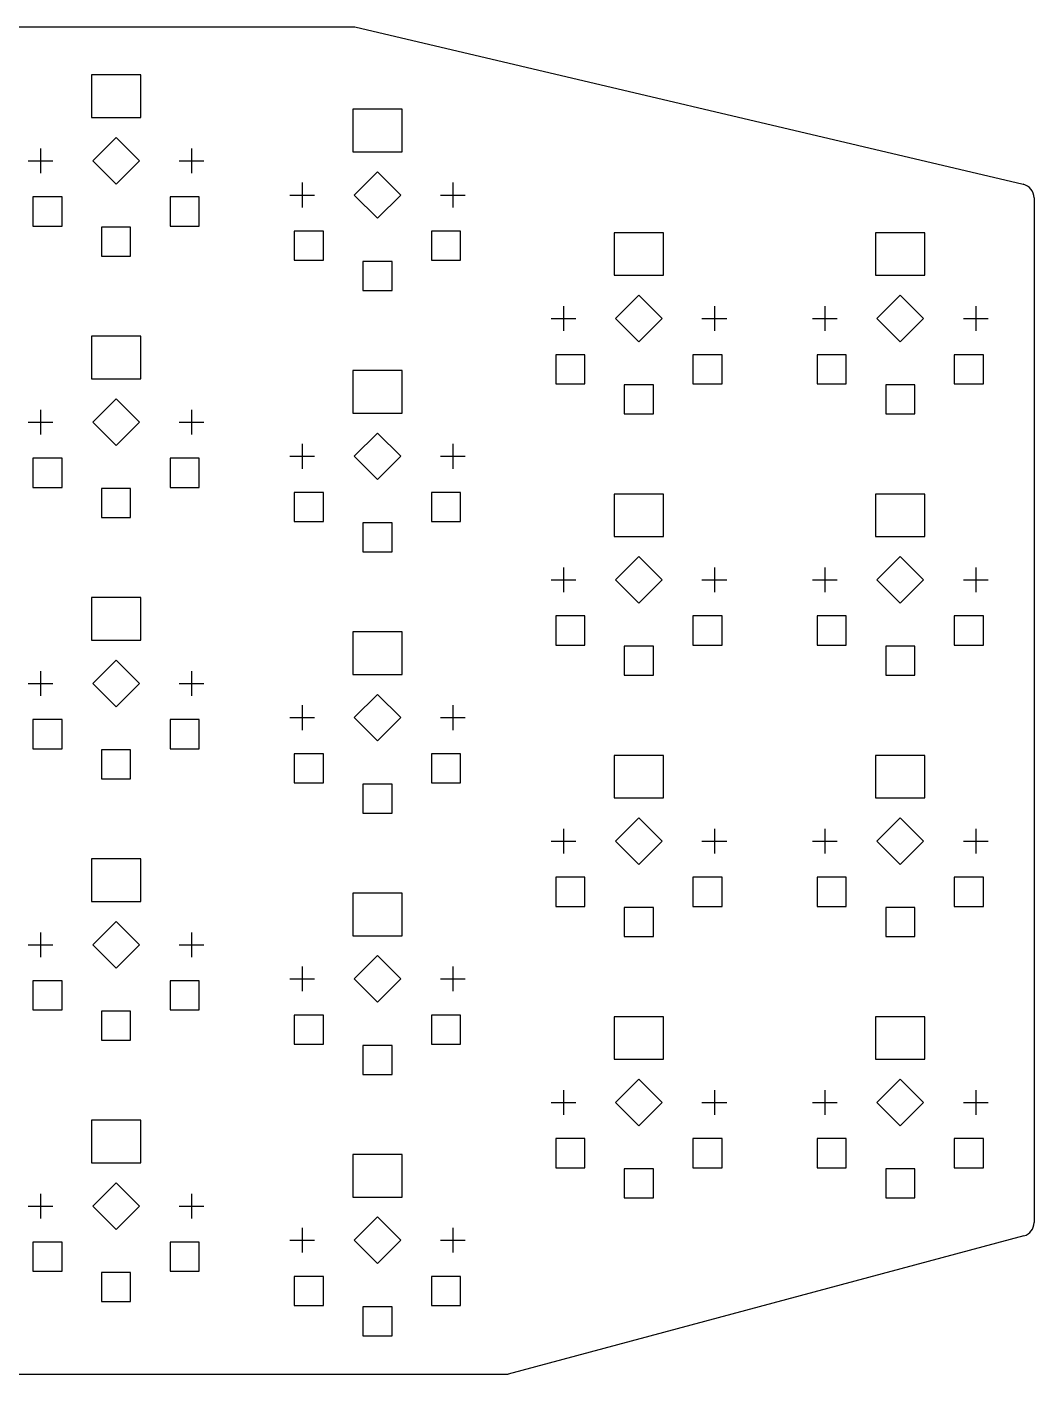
# Model space of a CAD drawing. Extents: x 80 to 226, y -166 to -35.
# Drawn here: x 152.2 to 225.6, y -133.4 to -35.2 of the extents above; entities that cross this region are included whole.
import ezdxf

# ---------------------------------------------------------------- set-up
doc = ezdxf.new("R2010")
doc.units = 0
doc.layers.add('BLACK', color=7, linetype='CONTINUOUS')

msp = doc.modelspace()

# ---------------------------------------------------------------- linework, layer by layer
at = {"layer": 'BLACK', "linetype": 'CONTINUOUS'}
for p, q in [((149.0972, -35.2491), (176.0472, -35.2491)), ((176.0472, -35.2491), (224.757209, -46.721203)), ((156.85, -38.751), (156.85, -41.851)), ((160.45, -38.751), (156.85, -38.751)), ((160.45, -41.851), (160.45, -38.751)), ((156.85, -41.851), (160.45, -41.851)), ((175.9, -41.251), (175.9, -44.351)), ((179.5, -41.251), (175.9, -41.251)), ((179.5, -44.351), (179.5, -41.251)), ((153.15, -44.1), (153.15, -45.9)), ((158.65, -43.3), (156.95, -45)), ((160.35, -45), (158.65, -43.3)), ((164.15, -44.1), (164.15, -45.9)), ((152.25, -45), (154.05, -45)), ((156.95, -45), (158.65, -46.7)), ((158.65, -46.7), (160.35, -45)), ((163.25, -45), (165.05, -45)), ((175.9, -44.351), (179.5, -44.351)), ((177.7, -45.8), (176, -47.5)), ((179.4, -47.5), (177.7, -45.8)), ((172.2, -46.6), (172.2, -48.4)), ((183.2, -46.6), (183.2, -48.4)), ((154.71067, -47.63933), (152.58933, -47.63933)), ((152.58933, -47.63933), (152.58933, -49.76067)), ((154.71067, -49.76067), (154.71067, -47.63933)), ((164.71067, -47.63933), (162.58933, -47.63933)), ((162.58933, -47.63933), (162.58933, -49.76067)), ((164.71067, -49.76067), (164.71067, -47.63933)), ((171.3, -47.5), (173.1, -47.5)), ((176, -47.5), (177.7, -49.2)), ((177.7, -49.2), (179.4, -47.5)), ((182.3, -47.5), (184.1, -47.5)), ((225.55, -47.6995), (225.55, -122.407)), ((152.58933, -49.76067), (154.71067, -49.76067)), ((159.71067, -49.83933), (157.58933, -49.83933)), ((157.58933, -49.83933), (157.58933, -51.96067)), ((159.71067, -51.96067), (159.71067, -49.83933)), ((162.58933, -49.76067), (164.71067, -49.76067)), ((173.76067, -50.13933), (171.63933, -50.13933)), ((171.63933, -50.13933), (171.63933, -52.26067)), ((173.76067, -52.26067), (173.76067, -50.13933)), ((183.76067, -50.13933), (181.63933, -50.13933)), ((181.63933, -50.13933), (181.63933, -52.26067)), ((183.76067, -52.26067), (183.76067, -50.13933)), ((194.95, -50.251), (194.95, -53.351)), ((198.55, -50.251), (194.95, -50.251)), ((198.55, -53.351), (198.55, -50.251)), ((214, -50.251), (214, -53.351)), ((217.6, -50.251), (214, -50.251)), ((217.6, -53.351), (217.6, -50.251)), ((157.58933, -51.96067), (159.71067, -51.96067)), ((171.63933, -52.26067), (173.76067, -52.26067)), ((178.76067, -52.33933), (176.63933, -52.33933)), ((176.63933, -52.33933), (176.63933, -54.46067)), ((178.76067, -54.46067), (178.76067, -52.33933)), ((181.63933, -52.26067), (183.76067, -52.26067)), ((194.95, -53.351), (198.55, -53.351)), ((214, -53.351), (217.6, -53.351)), ((176.63933, -54.46067), (178.76067, -54.46067)), ((196.75, -54.8), (195.05, -56.5)), ((198.45, -56.5), (196.75, -54.8)), ((215.8, -54.8), (214.1, -56.5)), ((217.5, -56.5), (215.8, -54.8)), ((191.25, -55.6), (191.25, -57.4)), ((202.25, -55.6), (202.25, -57.4)), ((210.3, -55.6), (210.3, -57.4)), ((221.3, -55.6), (221.3, -57.4)), ((190.35, -56.5), (192.15, -56.5)), ((195.05, -56.5), (196.75, -58.2)), ((196.75, -58.2), (198.45, -56.5)), ((201.35, -56.5), (203.15, -56.5)), ((209.4, -56.5), (211.2, -56.5)), ((214.1, -56.5), (215.8, -58.2)), ((215.8, -58.2), (217.5, -56.5)), ((220.4, -56.5), (222.2, -56.5)), ((156.850001, -57.801), (156.850001, -60.901)), ((160.450001, -57.801), (156.850001, -57.801)), ((160.450001, -60.901), (160.450001, -57.801)), ((192.81067, -59.13933), (190.68933, -59.13933)), ((190.68933, -59.13933), (190.68933, -61.26067)), ((192.81067, -61.26067), (192.81067, -59.13933)), ((202.81067, -59.13933), (200.68933, -59.13933)), ((200.68933, -59.13933), (200.68933, -61.26067)), ((202.81067, -61.26067), (202.81067, -59.13933)), ((211.86067, -59.13933), (209.73933, -59.13933)), ((209.73933, -59.13933), (209.73933, -61.26067)), ((211.86067, -61.26067), (211.86067, -59.13933)), ((221.86067, -59.13933), (219.73933, -59.13933)), ((219.73933, -59.13933), (219.73933, -61.26067)), ((221.86067, -61.26067), (221.86067, -59.13933)), ((175.9, -60.301), (175.9, -63.401)), ((179.5, -60.301), (175.9, -60.301)), ((179.5, -63.401), (179.5, -60.301)), ((156.850001, -60.901), (160.450001, -60.901)), ((190.68933, -61.26067), (192.81067, -61.26067)), ((197.81067, -61.33933), (195.68933, -61.33933)), ((195.68933, -61.33933), (195.68933, -63.46067)), ((197.81067, -63.46067), (197.81067, -61.33933)), ((200.68933, -61.26067), (202.81067, -61.26067)), ((209.73933, -61.26067), (211.86067, -61.26067)), ((216.86067, -61.33933), (214.73933, -61.33933)), ((214.73933, -61.33933), (214.73933, -63.46067)), ((216.86067, -63.46067), (216.86067, -61.33933)), ((219.73933, -61.26067), (221.86067, -61.26067)), ((158.650001, -62.35), (156.950001, -64.05)), ((160.350001, -64.05), (158.650001, -62.35)), ((153.150001, -63.15), (153.150001, -64.95)), ((164.150001, -63.15), (164.150001, -64.95)), ((175.9, -63.401), (179.5, -63.401)), ((195.68933, -63.46067), (197.81067, -63.46067)), ((214.73933, -63.46067), (216.86067, -63.46067)), ((152.250001, -64.05), (154.050001, -64.05)), ((156.950001, -64.05), (158.650001, -65.75)), ((158.650001, -65.75), (160.350001, -64.05)), ((163.250001, -64.05), (165.050001, -64.05)), ((172.2, -65.65), (172.2, -67.45)), ((177.7, -64.85), (176, -66.55)), ((179.4, -66.55), (177.7, -64.85)), ((183.2, -65.65), (183.2, -67.45)), ((154.710671, -66.68933), (152.589331, -66.68933)), ((152.589331, -66.68933), (152.589331, -68.81067)), ((154.710671, -68.81067), (154.710671, -66.68933)), ((164.710671, -66.68933), (162.589331, -66.68933)), ((162.589331, -66.68933), (162.589331, -68.81067)), ((164.710671, -68.81067), (164.710671, -66.68933)), ((171.3, -66.55), (173.1, -66.55)), ((176, -66.55), (177.7, -68.25)), ((177.7, -68.25), (179.4, -66.55)), ((182.3, -66.55), (184.1, -66.55)), ((152.589331, -68.81067), (154.710671, -68.81067)), ((159.710671, -68.88933), (157.589331, -68.88933)), ((157.589331, -68.88933), (157.589331, -71.01067)), ((159.710671, -71.01067), (159.710671, -68.88933)), ((162.589331, -68.81067), (164.710671, -68.81067)), ((173.76067, -69.18933), (171.63933, -69.18933)), ((171.63933, -69.18933), (171.63933, -71.31067)), ((173.76067, -71.31067), (173.76067, -69.18933)), ((183.76067, -69.18933), (181.63933, -69.18933)), ((181.63933, -69.18933), (181.63933, -71.31067)), ((183.76067, -71.31067), (183.76067, -69.18933)), ((194.95, -69.300999), (194.95, -72.400999)), ((198.55, -69.300999), (194.95, -69.300999)), ((198.55, -72.400999), (198.55, -69.300999)), ((214, -69.301), (214, -72.401)), ((217.6, -69.301), (214, -69.301)), ((217.6, -72.401), (217.6, -69.301)), ((157.589331, -71.01067), (159.710671, -71.01067)), ((171.63933, -71.31067), (173.76067, -71.31067)), ((178.76067, -71.38933), (176.63933, -71.38933)), ((176.63933, -71.38933), (176.63933, -73.51067)), ((178.76067, -73.51067), (178.76067, -71.38933)), ((181.63933, -71.31067), (183.76067, -71.31067)), ((194.95, -72.400999), (198.55, -72.400999)), ((214, -72.401), (217.6, -72.401)), ((176.63933, -73.51067), (178.76067, -73.51067)), ((196.75, -73.849999), (195.05, -75.549999)), ((198.45, -75.549999), (196.75, -73.849999)), ((215.8, -73.85), (214.1, -75.55)), ((217.5, -75.55), (215.8, -73.85)), ((190.35, -75.549999), (192.15, -75.549999)), ((191.25, -74.649999), (191.25, -76.449999)), ((195.05, -75.549999), (196.75, -77.249999)), ((196.75, -77.249999), (198.45, -75.549999)), ((201.35, -75.549999), (203.15, -75.549999)), ((202.25, -74.649999), (202.25, -76.449999)), ((209.4, -75.55), (211.2, -75.55)), ((210.3, -74.65), (210.3, -76.45)), ((214.1, -75.55), (215.8, -77.25)), ((215.8, -77.25), (217.5, -75.55)), ((220.4, -75.55), (222.2, -75.55)), ((221.3, -74.65), (221.3, -76.45)), ((156.85, -76.851), (156.85, -79.951)), ((160.45, -76.851), (156.85, -76.851)), ((160.45, -79.951), (160.45, -76.851)), ((192.81067, -78.189329), (190.68933, -78.189329)), ((190.68933, -78.189329), (190.68933, -80.310669)), ((192.81067, -80.310669), (192.81067, -78.189329)), ((202.81067, -78.189329), (200.68933, -78.189329)), ((200.68933, -78.189329), (200.68933, -80.310669)), ((202.81067, -80.310669), (202.81067, -78.189329)), ((211.86067, -78.18933), (209.73933, -78.18933)), ((209.73933, -78.18933), (209.73933, -80.31067)), ((211.86067, -80.31067), (211.86067, -78.18933)), ((221.86067, -78.18933), (219.73933, -78.18933)), ((219.73933, -78.18933), (219.73933, -80.31067)), ((221.86067, -80.31067), (221.86067, -78.18933)), ((175.9, -79.351001), (175.9, -82.451001)), ((179.5, -79.351001), (175.9, -79.351001)), ((179.5, -82.451001), (179.5, -79.351001)), ((156.85, -79.951), (160.45, -79.951)), ((190.68933, -80.310669), (192.81067, -80.310669)), ((197.81067, -80.389329), (195.68933, -80.389329)), ((195.68933, -80.389329), (195.68933, -82.510669)), ((197.81067, -82.510669), (197.81067, -80.389329)), ((200.68933, -80.310669), (202.81067, -80.310669)), ((209.73933, -80.31067), (211.86067, -80.31067)), ((216.86067, -80.38933), (214.73933, -80.38933)), ((214.73933, -80.38933), (214.73933, -82.51067)), ((216.86067, -82.51067), (216.86067, -80.38933)), ((219.73933, -80.31067), (221.86067, -80.31067)), ((158.65, -81.4), (156.95, -83.1)), ((160.35, -83.1), (158.65, -81.4)), ((153.15, -82.2), (153.15, -84)), ((164.15, -82.2), (164.15, -84)), ((175.9, -82.451001), (179.5, -82.451001)), ((152.25, -83.1), (154.05, -83.1)), ((156.95, -83.1), (158.65, -84.8)), ((158.65, -84.8), (160.35, -83.1)), ((163.25, -83.1), (165.05, -83.1)), ((195.68933, -82.510669), (197.81067, -82.510669)), ((214.73933, -82.51067), (216.86067, -82.51067)), ((177.7, -83.900001), (176, -85.600001)), ((179.4, -85.600001), (177.7, -83.900001)), ((172.2, -84.700001), (172.2, -86.500001)), ((183.2, -84.700001), (183.2, -86.500001)), ((154.71067, -85.73933), (152.58933, -85.73933)), ((152.58933, -85.73933), (152.58933, -87.86067)), ((154.71067, -87.86067), (154.71067, -85.73933)), ((164.71067, -85.73933), (162.58933, -85.73933)), ((162.58933, -85.73933), (162.58933, -87.86067)), ((164.71067, -87.86067), (164.71067, -85.73933)), ((171.3, -85.600001), (173.1, -85.600001)), ((176, -85.600001), (177.7, -87.300001)), ((177.7, -87.300001), (179.4, -85.600001)), ((182.3, -85.600001), (184.1, -85.600001)), ((152.58933, -87.86067), (154.71067, -87.86067)), ((159.71067, -87.93933), (157.58933, -87.93933)), ((157.58933, -87.93933), (157.58933, -90.06067)), ((159.71067, -90.06067), (159.71067, -87.93933)), ((162.58933, -87.86067), (164.71067, -87.86067)), ((173.76067, -88.239331), (171.63933, -88.239331)), ((171.63933, -88.239331), (171.63933, -90.360671)), ((173.76067, -90.360671), (173.76067, -88.239331)), ((183.76067, -88.239331), (181.63933, -88.239331)), ((181.63933, -88.239331), (181.63933, -90.360671)), ((183.76067, -90.360671), (183.76067, -88.239331)), ((194.95, -88.351), (194.95, -91.451)), ((198.55, -88.351), (194.95, -88.351)), ((198.55, -91.451), (198.55, -88.351)), ((214, -88.351), (214, -91.451)), ((217.6, -88.351), (214, -88.351)), ((217.6, -91.451), (217.6, -88.351)), ((157.58933, -90.06067), (159.71067, -90.06067)), ((171.63933, -90.360671), (173.76067, -90.360671)), ((178.76067, -90.439331), (176.63933, -90.439331)), ((176.63933, -90.439331), (176.63933, -92.560671)), ((178.76067, -92.560671), (178.76067, -90.439331)), ((181.63933, -90.360671), (183.76067, -90.360671)), ((194.95, -91.451), (198.55, -91.451)), ((214, -91.451), (217.6, -91.451)), ((176.63933, -92.560671), (178.76067, -92.560671)), ((196.75, -92.9), (195.05, -94.6)), ((198.45, -94.6), (196.75, -92.9)), ((215.8, -92.9), (214.1, -94.6)), ((217.5, -94.6), (215.8, -92.9)), ((191.25, -93.7), (191.25, -95.5)), ((202.25, -93.7), (202.25, -95.5)), ((210.3, -93.7), (210.3, -95.5)), ((221.3, -93.7), (221.3, -95.5)), ((190.35, -94.6), (192.15, -94.6)), ((195.05, -94.6), (196.75, -96.3)), ((196.75, -96.3), (198.45, -94.6)), ((201.35, -94.6), (203.15, -94.6)), ((209.4, -94.6), (211.2, -94.6)), ((214.1, -94.6), (215.8, -96.3)), ((215.8, -96.3), (217.5, -94.6)), ((220.4, -94.6), (222.2, -94.6)), ((156.85, -95.901), (156.85, -99.001)), ((160.45, -95.901), (156.85, -95.901)), ((160.45, -99.001), (160.45, -95.901)), ((192.81067, -97.23933), (190.68933, -97.23933)), ((190.68933, -97.23933), (190.68933, -99.36067)), ((192.81067, -99.36067), (192.81067, -97.23933)), ((202.81067, -97.23933), (200.68933, -97.23933)), ((200.68933, -97.23933), (200.68933, -99.36067)), ((202.81067, -99.36067), (202.81067, -97.23933)), ((211.86067, -97.23933), (209.73933, -97.23933)), ((209.73933, -97.23933), (209.73933, -99.36067)), ((211.86067, -99.36067), (211.86067, -97.23933)), ((221.86067, -97.23933), (219.73933, -97.23933)), ((219.73933, -97.23933), (219.73933, -99.36067)), ((221.86067, -99.36067), (221.86067, -97.23933)), ((156.85, -99.001), (160.45, -99.001)), ((175.9, -98.401001), (175.9, -101.501001)), ((179.5, -98.401001), (175.9, -98.401001)), ((179.5, -101.501001), (179.5, -98.401001)), ((190.68933, -99.36067), (192.81067, -99.36067)), ((197.81067, -99.43933), (195.68933, -99.43933)), ((195.68933, -99.43933), (195.68933, -101.56067)), ((197.81067, -101.56067), (197.81067, -99.43933)), ((200.68933, -99.36067), (202.81067, -99.36067)), ((209.73933, -99.36067), (211.86067, -99.36067)), ((216.86067, -99.43933), (214.73933, -99.43933)), ((214.73933, -99.43933), (214.73933, -101.56067)), ((216.86067, -101.56067), (216.86067, -99.43933)), ((219.73933, -99.36067), (221.86067, -99.36067)), ((158.65, -100.45), (156.95, -102.15)), ((160.35, -102.15), (158.65, -100.45)), ((153.15, -101.25), (153.15, -103.05)), ((164.15, -101.25), (164.15, -103.05)), ((175.9, -101.501001), (179.5, -101.501001)), ((195.68933, -101.56067), (197.81067, -101.56067)), ((214.73933, -101.56067), (216.86067, -101.56067)), ((152.25, -102.15), (154.05, -102.15)), ((156.95, -102.15), (158.65, -103.85)), ((158.65, -103.85), (160.35, -102.15)), ((163.25, -102.15), (165.05, -102.15)), ((177.7, -102.950001), (176, -104.650001)), ((179.4, -104.650001), (177.7, -102.950001)), ((172.2, -103.750001), (172.2, -105.550001)), ((183.2, -103.750001), (183.2, -105.550001)), ((154.71067, -104.78933), (152.58933, -104.78933)), ((152.58933, -104.78933), (152.58933, -106.91067)), ((154.71067, -106.91067), (154.71067, -104.78933)), ((164.71067, -104.78933), (162.58933, -104.78933)), ((162.58933, -104.78933), (162.58933, -106.91067)), ((164.71067, -106.91067), (164.71067, -104.78933)), ((171.3, -104.650001), (173.1, -104.650001)), ((176, -104.650001), (177.7, -106.350001)), ((177.7, -106.350001), (179.4, -104.650001)), ((182.3, -104.650001), (184.1, -104.650001)), ((152.58933, -106.91067), (154.71067, -106.91067)), ((159.71067, -106.98933), (157.58933, -106.98933)), ((157.58933, -106.98933), (157.58933, -109.11067)), ((159.71067, -109.11067), (159.71067, -106.98933)), ((162.58933, -106.91067), (164.71067, -106.91067)), ((173.76067, -107.289331), (171.63933, -107.289331)), ((171.63933, -107.289331), (171.63933, -109.410671)), ((173.76067, -109.410671), (173.76067, -107.289331)), ((183.76067, -107.289331), (181.63933, -107.289331)), ((181.63933, -107.289331), (181.63933, -109.410671)), ((183.76067, -109.410671), (183.76067, -107.289331)), ((194.95, -107.401), (194.95, -110.501)), ((198.55, -107.401), (194.95, -107.401)), ((198.55, -110.501), (198.55, -107.401)), ((214, -107.401), (214, -110.501)), ((217.6, -107.401), (214, -107.401)), ((217.6, -110.501), (217.6, -107.401)), ((157.58933, -109.11067), (159.71067, -109.11067)), ((171.63933, -109.410671), (173.76067, -109.410671)), ((178.76067, -109.489331), (176.63933, -109.489331)), ((176.63933, -109.489331), (176.63933, -111.610671)), ((178.76067, -111.610671), (178.76067, -109.489331)), ((181.63933, -109.410671), (183.76067, -109.410671)), ((194.95, -110.501), (198.55, -110.501)), ((214, -110.501), (217.6, -110.501)), ((176.63933, -111.610671), (178.76067, -111.610671)), ((191.25, -112.75), (191.25, -114.55)), ((196.75, -111.95), (195.05, -113.65)), ((198.45, -113.65), (196.75, -111.95)), ((202.25, -112.75), (202.25, -114.55)), ((210.3, -112.75), (210.3, -114.55)), ((215.8, -111.95), (214.1, -113.65)), ((217.5, -113.65), (215.8, -111.95)), ((221.3, -112.75), (221.3, -114.55)), ((190.35, -113.65), (192.15, -113.65)), ((195.05, -113.65), (196.75, -115.35)), ((196.75, -115.35), (198.45, -113.65)), ((201.35, -113.65), (203.15, -113.65)), ((209.4, -113.65), (211.2, -113.65)), ((214.1, -113.65), (215.8, -115.35)), ((215.8, -115.35), (217.5, -113.65)), ((220.4, -113.65), (222.2, -113.65)), ((156.85, -114.951), (156.85, -118.051)), ((160.45, -114.951), (156.85, -114.951)), ((160.45, -118.051), (160.45, -114.951)), ((192.81067, -116.28933), (190.68933, -116.28933)), ((190.68933, -116.28933), (190.68933, -118.41067)), ((192.81067, -118.41067), (192.81067, -116.28933)), ((202.81067, -116.28933), (200.68933, -116.28933)), ((200.68933, -116.28933), (200.68933, -118.41067)), ((202.81067, -118.41067), (202.81067, -116.28933)), ((211.86067, -116.28933), (209.73933, -116.28933)), ((209.73933, -116.28933), (209.73933, -118.41067)), ((211.86067, -118.41067), (211.86067, -116.28933)), ((221.86067, -116.28933), (219.73933, -116.28933)), ((219.73933, -116.28933), (219.73933, -118.41067)), ((221.86067, -118.41067), (221.86067, -116.28933)), ((175.9, -117.450999), (175.9, -120.550999)), ((179.5, -117.450999), (175.9, -117.450999)), ((179.5, -120.550999), (179.5, -117.450999)), ((156.85, -118.051), (160.45, -118.051)), ((190.68933, -118.41067), (192.81067, -118.41067)), ((197.81067, -118.48933), (195.68933, -118.48933)), ((195.68933, -118.48933), (195.68933, -120.61067)), ((197.81067, -120.61067), (197.81067, -118.48933)), ((200.68933, -118.41067), (202.81067, -118.41067)), ((209.73933, -118.41067), (211.86067, -118.41067)), ((216.86067, -118.48933), (214.73933, -118.48933)), ((214.73933, -118.48933), (214.73933, -120.61067)), ((216.86067, -120.61067), (216.86067, -118.48933)), ((219.73933, -118.41067), (221.86067, -118.41067)), ((158.65, -119.5), (156.95, -121.2)), ((160.35, -121.2), (158.65, -119.5)), ((153.15, -120.3), (153.15, -122.1)), ((164.15, -120.3), (164.15, -122.1)), ((175.9, -120.550999), (179.5, -120.550999)), ((195.68933, -120.61067), (197.81067, -120.61067)), ((214.73933, -120.61067), (216.86067, -120.61067)), ((152.25, -121.2), (154.05, -121.2)), ((156.95, -121.2), (158.65, -122.9)), ((158.65, -122.9), (160.35, -121.2)), ((163.25, -121.2), (165.05, -121.2)), ((177.7, -121.999999), (176, -123.699999)), ((179.4, -123.699999), (177.7, -121.999999)), ((171.3, -123.699999), (173.1, -123.699999)), ((172.2, -122.799999), (172.2, -124.599999)), ((176, -123.699999), (177.7, -125.399999)), ((177.7, -125.399999), (179.4, -123.699999)), ((182.3, -123.699999), (184.1, -123.699999)), ((183.2, -122.799999), (183.2, -124.599999)), ((224.80938, -123.372775), (187.225, -133.4495)), ((154.71067, -123.83933), (152.58933, -123.83933)), ((152.58933, -123.83933), (152.58933, -125.96067)), ((154.71067, -125.96067), (154.71067, -123.83933)), ((164.71067, -123.83933), (162.58933, -123.83933)), ((162.58933, -123.83933), (162.58933, -125.96067)), ((164.71067, -125.96067), (164.71067, -123.83933)), ((152.58933, -125.96067), (154.71067, -125.96067)), ((159.71067, -126.03933), (157.58933, -126.03933)), ((157.58933, -126.03933), (157.58933, -128.16067)), ((159.71067, -128.16067), (159.71067, -126.03933)), ((162.58933, -125.96067), (164.71067, -125.96067)), ((173.76067, -126.339329), (171.63933, -126.339329)), ((171.63933, -126.339329), (171.63933, -128.460669)), ((173.76067, -128.460669), (173.76067, -126.339329)), ((183.76067, -126.339329), (181.63933, -126.339329)), ((181.63933, -126.339329), (181.63933, -128.460669)), ((183.76067, -128.460669), (183.76067, -126.339329)), ((157.58933, -128.16067), (159.71067, -128.16067)), ((171.63933, -128.460669), (173.76067, -128.460669)), ((178.76067, -128.539329), (176.63933, -128.539329)), ((176.63933, -128.539329), (176.63933, -130.660669)), ((178.76067, -130.660669), (178.76067, -128.539329)), ((181.63933, -128.460669), (183.76067, -128.460669)), ((176.63933, -130.660669), (178.76067, -130.660669)), ((138.251328, -133.4495), (187.225, -133.4495))]:
    msp.add_line(p, q, dxfattribs=at)
at = {"layer": 'BLACK'}
for centre, radius, start, end in [((224.5496, -47.6999), 1.000475, 0.02290915, 78.02349747), ((224.5504, -122.4073), 0.9996, -74.98440064, 0.01719561)]:
    msp.add_arc(centre, radius, start, end, dxfattribs=at)

doc.saveas('drawing.dxf')
